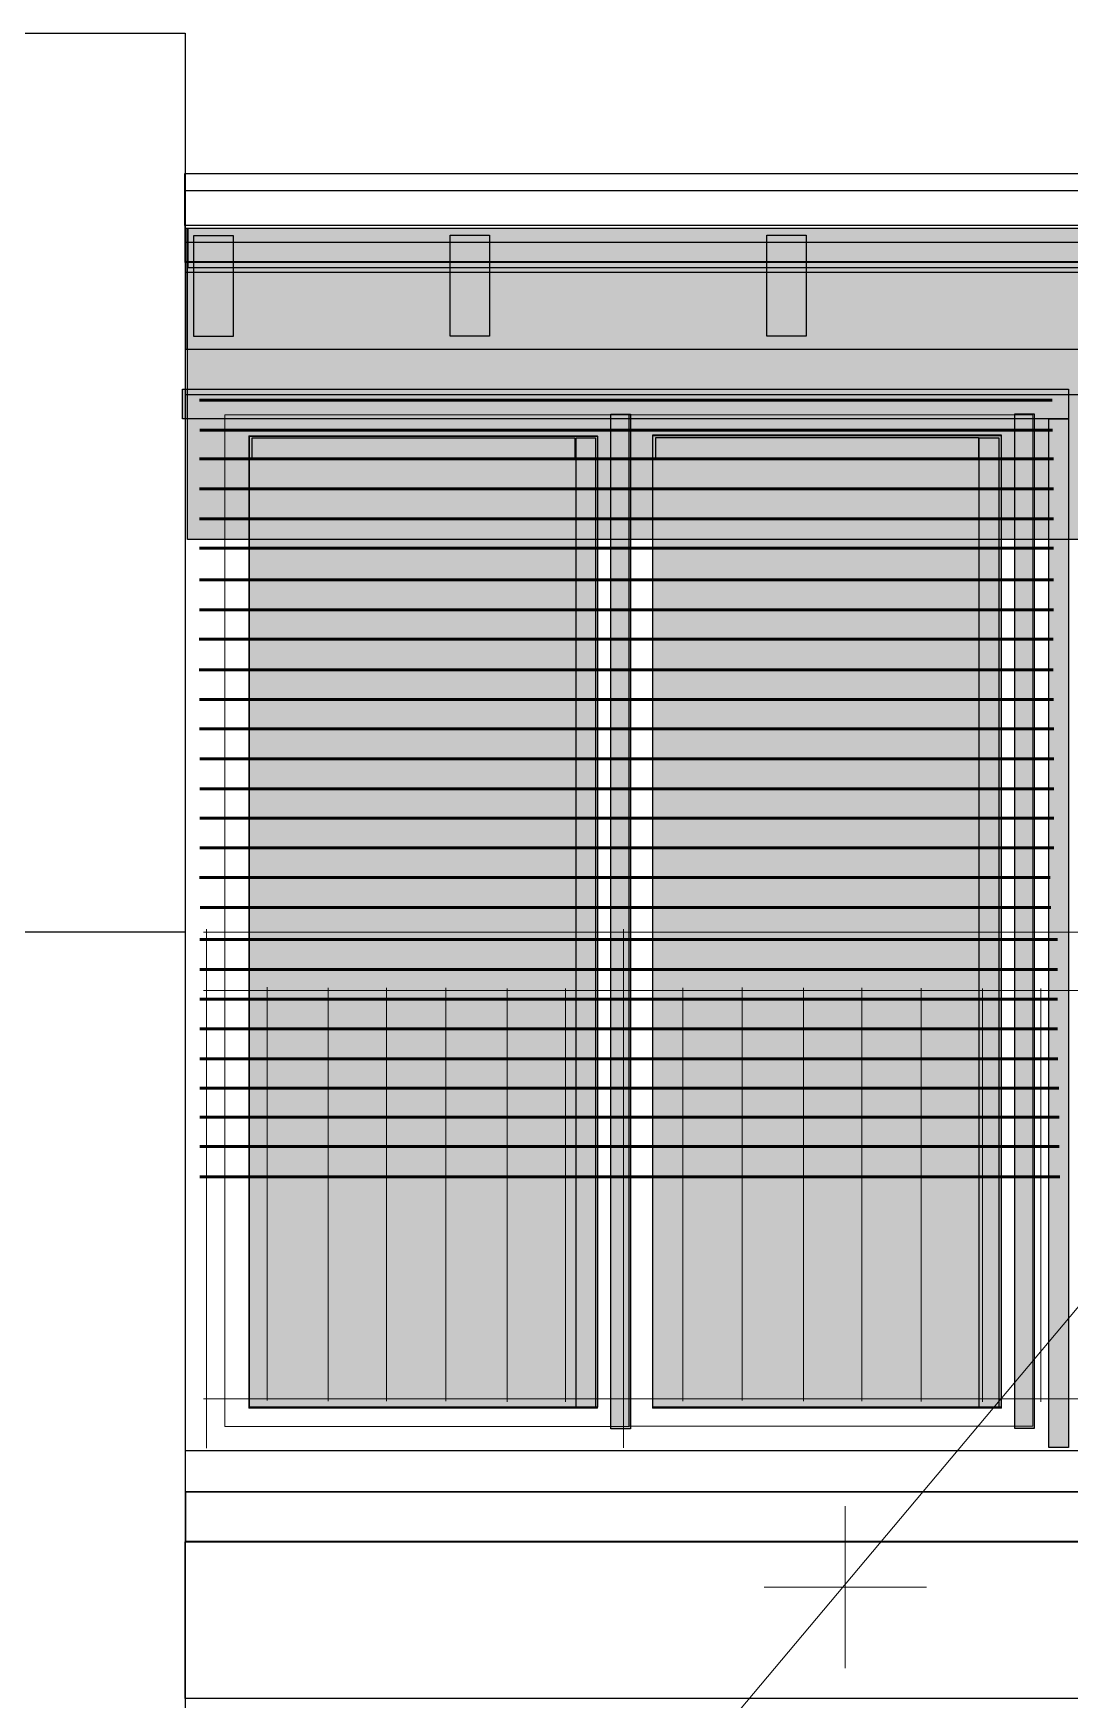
# Model space of a CAD drawing. Header units: millimetres. Extents: x 2976 to 41668, y 1850 to 28527.
# Drawn here: x 11461 to 13669, y 20679 to 24232 of the extents above; entities that cross this region are included whole.
import ezdxf

# ---------------------------------------------------------------- set-up
doc = ezdxf.new("R2010")
doc.units = ezdxf.units.MM
doc.header["$LTSCALE"] = 50
for name, color, linetype in [('00_Wand_Bestand', 7, 'Continuous'), ('02_Grundstuecksgrenze', 8, 'Continuous'), ('05_Linien_stark', 7, 'Continuous'), ('06_Linien_fein', 3, 'Continuous')]:
    doc.layers.add(name, color=color, linetype=linetype)

msp = doc.modelspace()

# ---------------------------------------------------------------- hatches: boundary and pattern name
at = {"layer": '00_Wand_Bestand', "transparency": 33554500}
for points in [[(11786.3, 23816.6), (23791.2, 23816.6), (23791.2, 23557.9), (11786.3, 23557.9)], [(11789.7, 23816.6), (23791.2, 23816.6), (23791.2, 23153.1), (11789.7, 23153.1)]]:
    msp.add_hatch(color=7, dxfattribs=at).paths.add_polyline_path(points)
at = {"layer": '02_Grundstuecksgrenze', "transparency": 33554595}
msp.add_hatch(color=7, dxfattribs=at).paths.add_polyline_path([(11790.9, 23816.8), (23787.5, 23816.8), (23787.5, 23732), (11790.9, 23732)])
at = {"layer": '02_Grundstuecksgrenze', "transparency": 33554572}
for points in [[(11779, 23473.5), (13666.6, 23473.5), (13666.6, 23410.5), (11779, 23410.5)], [(12692, 23420.2), (12733.6, 23420.2), (12733.6, 21256.4), (12692, 21256.4)], [(13552.2, 23420.6), (13593.8, 23420.6), (13593.8, 21256.8), (13552.2, 21256.8)], [(13625.3, 23410.5), (13666.9, 23410.5), (13666.9, 21216.3), (13625.3, 21216.3)], [(11927.3, 23369.8), (12614.7, 23369.8), (12614.7, 23323.7), (11927.3, 23323.7)], [(12617.5, 23369.8), (12659.1, 23369.8), (12659.1, 21300.8), (12617.5, 21300.8)], [(12787.6, 23370.2), (13474.9, 23370.2), (13474.9, 23324), (12787.6, 23324)], [(13476.7, 23369.9), (13518.3, 23369.9), (13518.3, 21300.9), (13476.7, 21300.9)]]:
    msp.add_hatch(color=7, dxfattribs=at).paths.add_polyline_path(points)
at = {"layer": '02_Grundstuecksgrenze', "transparency": 33554590}
for points in [[(11921.6, 23373.2), (12663.2, 23373.2), (12663.2, 21302.4), (11921.6, 21302.4)], [(12781.2, 23376), (13523.7, 23376), (13523.7, 21302.9), (12781.2, 21302.9)]]:
    msp.add_hatch(color=7, dxfattribs=at).paths.add_polyline_path(points)

# ---------------------------------------------------------------- linework, layer by layer
at = {"layer": '00_Wand_Bestand'}
for points in [[(11786.3, 23816.6), (23791.2, 23816.6), (23791.2, 23557.9), (11786.3, 23557.9)], [(11789.7, 23816.6), (23791.2, 23816.6), (23791.2, 23153.1), (11789.7, 23153.1)]]:
    msp.add_lwpolyline(points, close=True, dxfattribs=at)
at = {"layer": '02_Grundstuecksgrenze'}
for points in [[(11790.9, 23816.8), (23787.5, 23816.8), (23787.5, 23732), (11790.9, 23732)], [(11779, 23473.5), (13666.6, 23473.5), (13666.6, 23410.5), (11779, 23410.5)], [(12692, 23420.2), (12733.6, 23420.2), (12733.6, 21256.4), (12692, 21256.4)], [(13552.2, 23420.6), (13593.8, 23420.6), (13593.8, 21256.8), (13552.2, 21256.8)], [(13625.3, 23410.5), (13666.9, 23410.5), (13666.9, 21216.3), (13625.3, 21216.3)], [(11921.6, 23373.2), (12663.2, 23373.2), (12663.2, 21302.4), (11921.6, 21302.4)], [(11927.3, 23369.8), (12614.7, 23369.8), (12614.7, 23323.7), (11927.3, 23323.7)], [(12617.5, 23369.8), (12659.1, 23369.8), (12659.1, 21300.8), (12617.5, 21300.8)], [(12781.2, 23376), (13523.7, 23376), (13523.7, 21302.9), (12781.2, 21302.9)], [(12787.6, 23370.2), (13474.9, 23370.2), (13474.9, 23324), (12787.6, 23324)], [(13476.7, 23369.9), (13518.3, 23369.9), (13518.3, 21300.9), (13476.7, 21300.9)]]:
    msp.add_lwpolyline(points, close=True, dxfattribs=at)
at = {"layer": '05_Linien_stark', "lineweight": 53}
for p, q in [((13631.9, 23449.8), (11815.1, 23449.8)), ((13632.8, 23386.2), (11815.7, 23386.2)), ((13635.1, 23325), (11815.1, 23325)), ((13635.2, 23260.8), (11815.2, 23260.8)), ((13635.1, 23197.2), (11815.1, 23197.2)), ((13635, 23134.4), (11815, 23134.4)), ((13635.1, 23066.7), (11815.1, 23066.7)), ((13635.1, 23003.1), (11815.1, 23003.1)), ((13634.4, 22940.2), (11814.7, 22940.2)), ((13634.5, 22875.3), (11814.8, 22875.3)), ((13634.8, 22811.7), (11815.3, 22811.7)), ((13635.3, 22748.9), (11815.1, 22748.9)), ((13635.9, 22684.9), (11816.2, 22684.9)), ((13635.9, 22621.3), (11816.1, 22621.3)), ((13635.7, 22558.4), (11816, 22558.4)), ((13635.8, 22495.6), (11816.1, 22495.6)), ((13627.7, 22431.8), (11815.1, 22431.8)), ((13628.9, 22367.9), (11816.4, 22367.9)), ((13643.3, 22300.2), (11815.7, 22300.2)), ((13643.3, 22236.3), (11815.6, 22236.3)), ((13643.6, 22172.4), (11815.9, 22172.4)), ((13643.3, 22109.3), (11815.7, 22109.3)), ((13644.3, 22045.5), (11815.8, 22045.5)), ((13646.4, 21983.2), (11815.7, 21983.2)), ((13646.8, 21921.3), (11816, 21921.3)), ((13646.8, 21858.3), (11815.6, 21858.3)), ((13648.1, 21793.9), (11815.6, 21793.9))]:
    msp.add_line(p, q, dxfattribs=at)
at = {"layer": '05_Linien_stark', "lineweight": 15}
for p, q in [((11830.4, 22322.3), (11830.4, 21215.5)), ((12718.8, 22322.3), (12718.8, 21215.6)), ((11823.9, 22315.4), (23753.8, 22315.4)), ((11823.5, 22191.5), (23752.4, 22191.5)), ((11959.1, 22198.1), (11959.1, 21316.7)), ((12089.4, 22197), (12089.4, 21315.6)), ((12213.6, 22196.9), (12213.6, 21315.6)), ((12340.4, 22196.6), (12340.4, 21315.3)), ((12470.7, 22195.5), (12470.7, 21314.2)), ((12594.9, 22195.4), (12594.9, 21314.1)), ((12845.4, 22197), (12845.4, 21315.7)), ((12971.7, 22197.9), (12971.7, 21316.5)), ((13102.1, 22196.8), (13102.1, 21315.4)), ((13226.2, 22196.7), (13226.2, 21315.4)), ((13353.1, 22196.4), (13353.1, 21315)), ((13483.4, 22195.3), (13483.4, 21314)), ((13607.6, 22195.2), (13607.6, 21313.9)), ((11823.7, 21320.3), (23753.6, 21320.3))]:
    msp.add_line(p, q, dxfattribs=at)
at = {"layer": '05_Linien_stark', "lineweight": 25}
for points in [[(11046.8, 24232.4), (11784.5, 24232.4), (11784.5, 17954.9), (11046.8, 17954.9)], [(11784.3, 23933.5), (23793.6, 23933.5), (23793.6, 23822.2), (11784.3, 23822.2)], [(11784.5, 23897.3), (23792.6, 23897.3), (23792.6, 23745.4), (11784.5, 23745.4)], [(11785, 23786.8), (23792.8, 23786.8), (23792.8, 23744), (11785, 23744)], [(11803.4, 23801.5), (11887.2, 23801.5), (11887.2, 23586.1), (11803.4, 23586.1)], [(12349.7, 23801.8), (12433.5, 23801.8), (12433.5, 23586.4), (12349.7, 23586.4)], [(13024.3, 23802.2), (13108, 23802.2), (13108, 23586.9), (13024.3, 23586.9)], [(11785.7, 23723.1), (23793.4, 23723.1), (23793.4, 23461.2), (11785.7, 23461.2)], [(11047, 22316.1), (11784.6, 22316.1), (11784.6, 17954.5), (11047, 17954.5)], [(11785.1, 21210.4), (23792.9, 21210.4), (23792.9, 21121.7), (11785.1, 21121.7)], [(11785.8, 21122.5), (23793.7, 21122.5), (23793.7, 21016.5), (11785.8, 21016.5)], [(11784.5, 21015.6), (23793.8, 21015.6), (23793.8, 20681.1), (11784.5, 20681.1)]]:
    msp.add_lwpolyline(points, close=True, dxfattribs=at)
at = {"layer": '05_Linien_stark', "lineweight": 20}
for points in [[(11869.5, 23418.7), (12730.9, 23418.7), (12730.9, 21261.4), (11869.5, 21261.4)], [(12729.7, 23419.1), (13591.1, 23419.1), (13591.1, 21261.8), (12729.7, 21261.8)], [(11920.1, 23374), (12663.6, 23374), (12663.6, 21300.2), (11920.1, 21300.2)], [(12780.4, 23374.3), (13523.8, 23374.3), (13523.8, 21300.6), (12780.4, 21300.6)]]:
    msp.add_lwpolyline(points, close=True, dxfattribs=at)
at = {"layer": '06_Linien_fein', "lineweight": 9}
msp.add_line((10997.5, 18310.9), (15803.6, 24038.6), dxfattribs=at)
at = {"layer": '06_Linien_fein', "lineweight": 5}
for p, q in [((13191.2, 20746.4), (13191.3, 21091.8)), ((13364, 20919.1), (13018.6, 20919.1))]:
    msp.add_line(p, q, dxfattribs=at)

doc.saveas('drawing.dxf')
